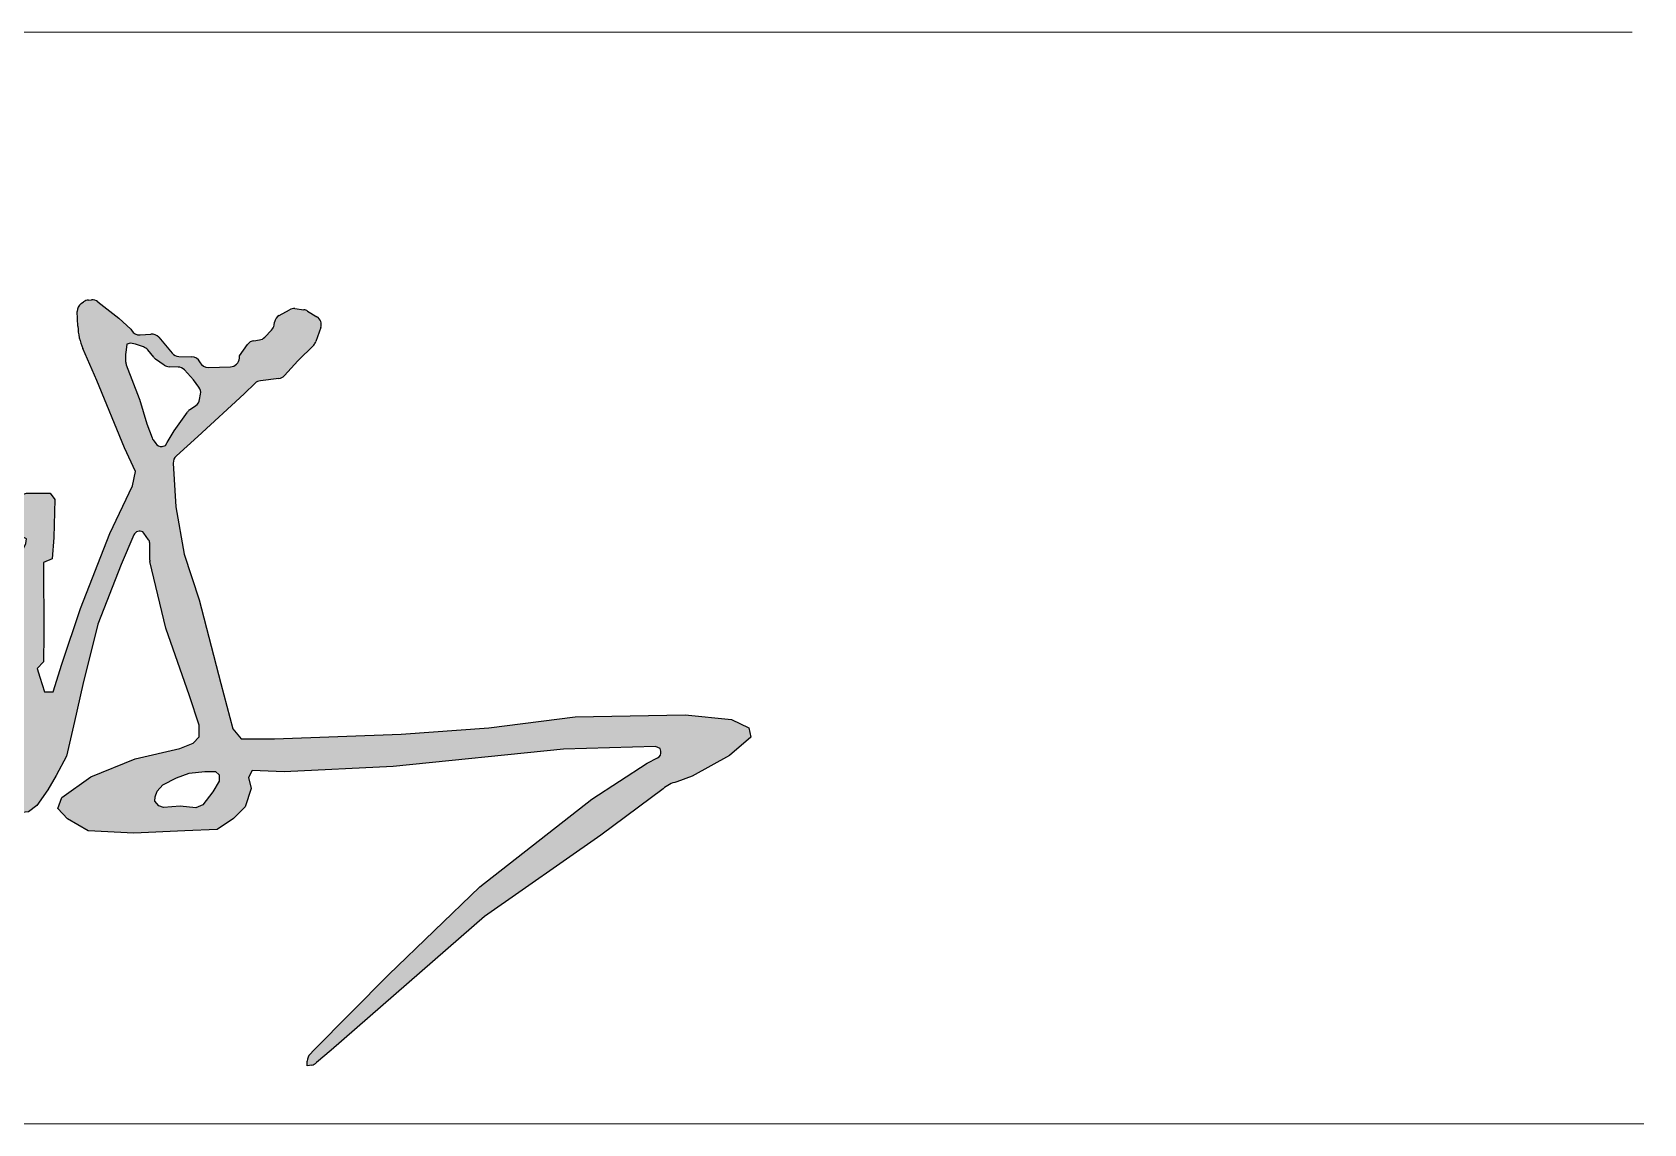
# Model space of a CAD drawing. Extents: x 69728788 to 150163257, y 20675998 to 43663798.
# Drawn here: x 74288730 to 74289974, y 21846972 to 21847814 of the extents above; entities that cross this region are included whole.
import ezdxf

# ---------------------------------------------------------------- set-up
doc = ezdxf.new("R2010")
doc.units = 0
doc.header["$LTSCALE"] = 1000
doc.header["$MEASUREMENT"] = 0
doc.layers.add('图框', color=253, linetype='CONTINUOUS')
doc.layers.add('外框线', color=255, linetype='CONTINUOUS')
doc.layers.add('标注', color=4, linetype='CONTINUOUS', lineweight=20)

# ---------------------------------------------------------------- blocks, each defined once
blk = doc.blocks.new('龚海波')
at = {"layer": '外框线'}
h = blk.add_hatch(color=256, dxfattribs=at)
h.paths.add_polyline_path([(-273118.5, 46540.4, -0.161092), (-273117.4, 46536.8), (-273117.4, 46520.5, 0.059171), (-273117.2, 46519.1), (-273101.5, 46454), (-273078.6, 46388.2), (-273069.2, 46359.8), (-273069.2, 46348.4), (-273074.9, 46342.1), (-273088.1, 46337.1), (-273131.7, 46327), (-273174.6, 46309.3), (-273203.1, 46289.1), (-273206.9, 46278.4), (-273197.4, 46268.3), (-273177.2, 46256.9), (-273133, 46254.4), (-273083.1, 46256.9), (-273051.5, 46258.2), (-273035.7, 46268.9), (-273024.3, 46280.3), (-273018.6, 46297.9), (-273021.2, 46308.7), (-273017.4, 46315.6), (-272986.4, 46314.3), (-272880.3, 46319.4), (-272714.1, 46336.4), (-272624.5, 46338.9), (-272620, 46337.1), (-272619.4, 46334.5, -0.351664), (-272622.5, 46327.7), (-272632.6, 46322.7), (-272686.7, 46287.6), (-272795.7, 46202.1), (-272884.8, 46116.6), (-272957.8, 46042.8), (-272961.1, 46039.4, 0.182737), (-272963.9, 46032.5), (-272963.9, 46027.9), (-272959.4, 46028.6, 0.107749), (-272954.8, 46031), (-272940.5, 46043.2), (-272791.2, 46173.3), (-272677.7, 46252.5), (-272617, 46297.6, -0.146318), (-272603.9, 46304.4), (-272588.8, 46309.9), (-272552.4, 46330.1), (-272531.7, 46348.1), (-272533.5, 46357.1), (-272550.6, 46365.2), (-272595.7, 46369.7), (-272702.8, 46367.9), (-272786.8, 46357.1), (-272872.4, 46350.8), (-272995.8, 46346.3), (-273028.2, 46346.3), (-273036.3, 46356.2), (-273048, 46400.3), (-273069.3, 46481.7), (-273083.9, 46526.2), (-273091.8, 46572.3), (-273094.4, 46614.7, -0.229187), (-273091.4, 46622), (-273070.5, 46640.7), (-273025.4, 46682.4), (-273014.6, 46692.7, -0.163206), (-273009.5, 46695.1), (-272991.6, 46697.2, 0.182466), (-272986, 46700.1), (-272973, 46714.4), (-272957.6, 46729.9, 0.112028), (-272955.5, 46733.2), (-272950.7, 46746.8, 0.355152), (-272954.5, 46757.5), (-272963.5, 46763, 0.105653), (-272967.1, 46764.2), (-272975.8, 46765.3, 0.158327), (-272981.2, 46764.2), (-272991.2, 46758.7, 0.229319), (-272995.7, 46752.3), (-272996.2, 46749.2, -0.149826), (-272998.6, 46744.5), (-273005.2, 46737.6, -0.170427), (-273010.5, 46734.8), (-273015.9, 46734.1, 0.205569), (-273022, 46730.4), (-273029.9, 46719.5), (-273030, 46717.1, -0.389723), (-273038.7, 46708.6), (-273060.1, 46707.9, -0.298366), (-273068.5, 46713), (-273068.6, 46713.4, 0.282824), (-273076.5, 46718.5), (-273088.9, 46718.8, -0.213806), (-273095.6, 46722), (-273108.6, 46737.4, 0.241802), (-273116.2, 46740.5), (-273126.6, 46739.7, -0.296225), (-273135.2, 46744.3), (-273135.8, 46745.4), (-273147.6, 46756.1), (-273168, 46772, 0.183189), (-273174.1, 46773.9), (-273177.1, 46773.7, 0.143474), (-273181.8, 46772), (-273184.3, 46770.2, 0.248651), (-273188, 46762.6), (-273187.4, 46748.1, 0.093275), (-273182.5, 46726.4), (-273169, 46695.2), (-273142, 46629.9), (-273131.3, 46606.8), (-273134.1, 46592.8), (-273156.2, 46546.4), (-273184.9, 46473.2), (-273202.9, 46419.2), (-273211.4, 46392.2), (-273219.8, 46392.2), (-273224.3, 46406.3), (-273227.1, 46414.7), (-273220.9, 46421.5), (-273220.4, 46447.9), (-273220.9, 46518.2), (-273212.5, 46521.6), (-273210.8, 46542.4), (-273209.7, 46579.6), (-273214.2, 46585.7), (-273237.3, 46585.7), (-273254.7, 46579.6), (-273277.3, 46547.5), (-273307.7, 46488.4), (-273344.3, 46413.9), (-273377.6, 46328.4), (-273396.7, 46265.4), (-273407.4, 46237.8), (-273412.7, 46232.5, -0.398668), (-273416.8, 46232.4), (-273419.4, 46234.7, -0.202683), (-273420.4, 46236.8), (-273422, 46279.5), (-273431.6, 46354.3), (-273441.2, 46395.5), (-273444, 46418.6), (-273455.8, 46441.7), (-273485.7, 46473.2), (-273488.4, 46473.7, 0.27777), (-273491.3, 46472.6), (-273498.1, 46463.8), (-273503.3, 46451, 0.073618), (-273503.5, 46450.2), (-273504.8, 46434.4, 0.189344), (-273504.2, 46432.3), (-273489.1, 46412.8), (-273467.5, 46384.5), (-273459.6, 46324.5), (-273447.8, 46140.1), (-273445.9, 46111.1, 0.436729), (-273442.5, 46108.4), (-273420.5, 46111.5, 0.16879), (-273418.8, 46112.4), (-273407.5, 46124.3), (-273398.4, 46137.6, 0.102966), (-273397.9, 46138.8), (-273390.4, 46177.9), (-273372.8, 46243.5), (-273351.8, 46317), (-273324.1, 46391.4), (-273297.5, 46461), (-273278.5, 46500.1), (-273262.1, 46533.6), (-273257.7, 46543.7), (-273245, 46544.9), (-273237.5, 46541.2), (-273238.1, 46536.7), (-273246.9, 46518.4), (-273253.9, 46495.1), (-273253.2, 46435.8), (-273251.3, 46277.8), (-273248.2, 46274.1), (-273235.5, 46275.3), (-273227.3, 46281.6), (-273216.6, 46296.8), (-273208.4, 46310.7), (-273198.3, 46329.6), (-273190.6, 46363.3), (-273182.4, 46399.2), (-273167.9, 46457.9), (-273145.1, 46516), (-273132.7, 46545, -0.469667), (-273123.8, 46547.6)])
h.paths.add_polyline_path([(-273105.2, 46631.1, -0.288827), (-273111.5, 46634.1), (-273113.9, 46637.4, -0.065977), (-273115, 46639.4), (-273120.3, 46653.1), (-273127.3, 46677, 0.044377), (-273127.9, 46678.5, -0.02429), (-273127.6, 46677.7), (-273140.2, 46710.6, -0.091237), (-273140.8, 46713.8), (-273140.8, 46721.9), (-273139.6, 46730.6), (-273136, 46731.6), (-273131.2, 46730.7), (-273123.5, 46728.1, -0.144533), (-273119.3, 46725.2), (-273113.5, 46717.9, 0.074132), (-273111.6, 46716.1), (-273103.2, 46710.4, 0.138918), (-273098.5, 46708.8), (-273089.8, 46708.4, -0.194331), (-273083.6, 46705.6), (-273074.6, 46695.9), (-273069.4, 46688.9, -0.202294), (-273067.8, 46682.1), (-273068.7, 46676.9, -0.204654), (-273072.5, 46670.9), (-273078.5, 46666.8, 0.089425), (-273080.7, 46664.6), (-273093.6, 46646.4), (-273100.3, 46635), (-273102.1, 46631.9)], flags=16)
h.paths.add_polyline_path([(-273063.7, 46314.7), (-273053.2, 46314.4), (-273049.8, 46311.4), (-273049.8, 46305), (-273055.8, 46294.9), (-273065.5, 46282.2), (-273072.3, 46279.2), (-273087.7, 46280.7), (-273103.8, 46279.5), (-273108.6, 46281), (-273112.4, 46285.5), (-273112, 46290), (-273110, 46295.3), (-273104.5, 46301.6), (-273091.4, 46308.4), (-273079, 46312.9)], flags=16)
h.paths.add_polyline_path([(-273390.8, 46697), (-273388.1, 46692), (-273387.3, 46683.6), (-273387.6, 46669.4, 0.170281), (-273384.6, 46660), (-273380.8, 46655), (-273374.3, 46654.7), (-273366.8, 46656.6, 0.103189), (-273361.3, 46659.3), (-273357.4, 46662.4, 0.062296), (-273354.7, 46665), (-273350.1, 46671), (-273345.9, 46679.2, 0.141144), (-273344.2, 46687.3), (-273345.3, 46700), (-273349.6, 46712.2, 0.087273), (-273352.1, 46716.7), (-273363, 46730, 0.128318), (-273369.1, 46734.5), (-273378.4, 46738.2, 0.060575), (-273381.9, 46739.1), (-273392.7, 46740.6), (-273403.3, 46742.9), (-273411.8, 46745.3), (-273426.5, 46747.4), (-273433, 46747), (-273440.8, 46745), (-273443, 46744, 0.142069), (-273449.4, 46738.6), (-273451.1, 46736.1), (-273452.1, 46729.3), (-273452.1, 46724.2), (-273450, 46722.2), (-273443.7, 46710, 0.158988), (-273437.1, 46703.4), (-273432, 46700.9, 0.091187), (-273426.8, 46699.4), (-273418.3, 46698.5, 0.078859), (-273413.6, 46698.8), (-273405, 46700.7), (-273403.1, 46700.9, -0.22636)], flags=17)
h.paths.add_polyline_path([(-273482, 46559.2), (-273472.9, 46555.3), (-273469.4, 46550.1), (-273467.2, 46542.7), (-273464.1, 46535.8, 0.295053), (-273461.4, 46534.1), (-273449.6, 46534.1, 0.162181), (-273447.8, 46534.7), (-273446.3, 46535.8, 0.119743), (-273441.8, 46541.2), (-273437.9, 46549.3, 0.078472), (-273436.5, 46553.7), (-273435.3, 46562.9), (-273435.4, 46567.7, 0.110904), (-273440.2, 46579.9), (-273444.3, 46586, 0.087686), (-273451.6, 46593.5), (-273454, 46595.2, 0.119431), (-273467, 46600.6), (-273474.6, 46601.7, 0.087256), (-273485, 46601.5), (-273495, 46599.5), (-273497.1, 46599.1), (-273501.1, 46596.9), (-273502.7, 46593.8, 0.064845), (-273505.4, 46586.6), (-273506.3, 46583), (-273505, 46576.1), (-273500.2, 46570.9), (-273488.9, 46562.2)])
for points in [[(-273485.7, 46473.2), (-273455.8, 46441.7), (-273444, 46418.6), (-273441.2, 46395.5), (-273431.6, 46354.3), (-273422, 46279.5), (-273420.4, 46236.8, 0.202683), (-273419.4, 46234.7), (-273416.8, 46232.4, 0.398668), (-273412.7, 46232.5), (-273407.8, 46237.4, 0.10428), (-273407.2, 46238.4), (-273396.7, 46265.4), (-273377.6, 46328.4), (-273344.3, 46413.9), (-273307.7, 46488.4), (-273277.3, 46547.5), (-273254.7, 46579.6), (-273237.3, 46585.7), (-273214.2, 46585.7), (-273209.7, 46579.6), (-273210.8, 46542.4), (-273212.5, 46521.6), (-273220.9, 46518.2), (-273220.4, 46447.9), (-273220.9, 46421.5), (-273227.1, 46414.7), (-273224.3, 46406.3), (-273219.8, 46392.2), (-273211.4, 46392.2), (-273202.9, 46419.2), (-273184.9, 46473.2), (-273156.2, 46546.4), (-273134.1, 46592.8), (-273131.3, 46606.8), (-273142, 46629.9), (-273169, 46695.2), (-273182.5, 46726.4, -0.093275), (-273187.4, 46748.1), (-273188, 46762.6, -0.248651), (-273184.3, 46770.2), (-273181.8, 46772, -0.143474), (-273177.1, 46773.7), (-273174.1, 46773.9, -0.183189), (-273168, 46772), (-273147.6, 46756.1), (-273135.8, 46745.4), (-273135.2, 46744.3, 0.296225), (-273126.6, 46739.7), (-273116.2, 46740.5, -0.241802), (-273108.6, 46737.4), (-273095.6, 46722, 0.213806), (-273088.9, 46718.8), (-273076.5, 46718.5, -0.282824), (-273068.6, 46713.4), (-273068.5, 46713, 0.298366), (-273060.1, 46707.9), (-273038.7, 46708.6, 0.389723), (-273030, 46717.1), (-273029.9, 46719.5), (-273022, 46730.4, -0.205569), (-273015.9, 46734.1), (-273010.5, 46734.8, 0.170427), (-273005.2, 46737.6), (-272998.6, 46744.5, 0.149826), (-272996.2, 46749.2), (-272995.7, 46752.3, -0.229319), (-272991.2, 46758.7), (-272981.2, 46764.2, -0.158327), (-272975.8, 46765.3), (-272967.1, 46764.2, -0.105653), (-272963.5, 46763), (-272954.5, 46757.5, -0.355152), (-272950.7, 46746.8), (-272955.5, 46733.2, -0.112028), (-272957.6, 46729.9), (-272973, 46714.4), (-272986, 46700.1, -0.182466), (-272991.6, 46697.2), (-273009.5, 46695.1, 0.163206), (-273014.6, 46692.7), (-273025.4, 46682.4), (-273070.5, 46640.7), (-273091.4, 46622, 0.229187), (-273094.4, 46614.7), (-273091.8, 46572.3), (-273083.9, 46526.2), (-273069.3, 46481.7), (-273048, 46400.3), (-273036.3, 46356.2), (-273028.2, 46346.3), (-272995.8, 46346.3), (-272872.4, 46350.8), (-272786.8, 46357.1), (-272702.8, 46367.9), (-272595.7, 46369.7), (-272550.6, 46365.2), (-272533.5, 46357.1), (-272531.7, 46348.1), (-272552.4, 46330.1), (-272588.8, 46309.9), (-272603.9, 46304.4, 0.146318), (-272617, 46297.6), (-272677.7, 46252.5), (-272791.2, 46173.3), (-272940.5, 46043.2), (-272954.8, 46031, -0.107749), (-272959.4, 46028.6), (-272963.9, 46027.9), (-272963.9, 46032.5, -0.182737), (-272961.1, 46039.4), (-272957.8, 46042.8), (-272884.8, 46116.6), (-272795.7, 46202.1), (-272686.7, 46287.6), (-272632.6, 46322.7), (-272622.5, 46327.7, 0.351664), (-272619.4, 46334.5), (-272620, 46337.1), (-272624.5, 46338.9), (-272714.1, 46336.4), (-272880.3, 46319.4), (-272986.4, 46314.3), (-273017.4, 46315.6), (-273021.2, 46308.7), (-273018.6, 46297.9), (-273024.3, 46280.3), (-273035.7, 46268.9), (-273051.5, 46258.2), (-273083.1, 46256.9), (-273133, 46254.4), (-273177.2, 46256.9), (-273197.4, 46268.3), (-273206.9, 46278.4), (-273203.1, 46289.1), (-273174.6, 46309.3), (-273131.7, 46327), (-273088.1, 46337.1), (-273074.9, 46342.1), (-273069.2, 46348.4), (-273069.2, 46359.8), (-273078.6, 46388.2), (-273101.5, 46454), (-273117.2, 46519.1, -0.059171), (-273117.4, 46520.5), (-273117.4, 46536.8, 0.156412), (-273118.5, 46540.3), (-273123.2, 46546.8), (-273124.1, 46547.8, 0.454299), (-273132.7, 46545), (-273145.1, 46516), (-273167.9, 46457.9), (-273182.4, 46399.2), (-273190.6, 46363.3), (-273198.3, 46329.6), (-273208.4, 46310.7), (-273216.6, 46296.8), (-273227.3, 46281.6), (-273235.5, 46275.3), (-273248.2, 46274.1), (-273251.3, 46277.8), (-273253.2, 46435.8), (-273253.9, 46495.1), (-273246.9, 46518.4), (-273238.1, 46536.7), (-273237.5, 46541.2), (-273245, 46544.9), (-273257.7, 46543.7), (-273262.1, 46533.6), (-273278.5, 46500.1), (-273297.5, 46461), (-273324.1, 46391.4), (-273351.8, 46317), (-273372.8, 46243.5), (-273390.4, 46177.9), (-273397.9, 46138.8, -0.102966), (-273398.4, 46137.6), (-273407.5, 46124.3), (-273418.8, 46112.4, -0.16879), (-273420.5, 46111.5), (-273442.5, 46108.4, -0.436729), (-273445.9, 46111.1), (-273447.8, 46140.1), (-273459.6, 46324.5), (-273467.4, 46383.7, 0.13044), (-273468, 46385.2), (-273489.1, 46412.8), (-273504.2, 46432.3, -0.189344), (-273504.8, 46434.4), (-273503.5, 46450.2, -0.073618), (-273503.3, 46451), (-273498.1, 46463.8), (-273491.3, 46472.6, -0.27777), (-273488.4, 46473.7)], [(-273139.6, 46730.6), (-273140.7, 46722.6, 0.036162), (-273140.8, 46721.3), (-273140.8, 46713.8, 0.091237), (-273140.2, 46710.6), (-273127.6, 46677.7, -0.020066), (-273127.3, 46677), (-273120.3, 46653.1), (-273115, 46639.4, 0.065977), (-273113.9, 46637.4), (-273111.5, 46634.1, 0.288827), (-273105.2, 46631.1), (-273102.1, 46631.9), (-273100.3, 46635), (-273093.6, 46646.4), (-273080.7, 46664.6, -0.089425), (-273078.5, 46666.8), (-273072.5, 46670.9, 0.204654), (-273068.7, 46676.9), (-273067.8, 46682.1, 0.202294), (-273069.4, 46688.9), (-273074.6, 46695.9), (-273083.6, 46705.6, 0.194331), (-273089.8, 46708.4), (-273098.5, 46708.8, -0.138918), (-273103.2, 46710.4), (-273111.6, 46716.1, -0.074132), (-273113.5, 46717.9), (-273119.3, 46725.2, 0.144533), (-273123.5, 46728.1), (-273131.2, 46730.7), (-273136, 46731.6)]]:
    blk.add_lwpolyline(points, format="xyb", close=True, dxfattribs=at)
blk.add_lwpolyline([(-273110, 46295.3), (-273104.5, 46301.6), (-273091.4, 46308.4), (-273079, 46312.9), (-273063.7, 46314.7), (-273053.2, 46314.4), (-273049.8, 46311.4), (-273049.8, 46305), (-273055.8, 46294.9), (-273065.5, 46282.2), (-273072.3, 46279.2), (-273087.7, 46280.7), (-273103.8, 46279.5), (-273108.6, 46281), (-273112.4, 46285.5), (-273112, 46290)], close=True, dxfattribs=at)

msp = doc.modelspace()

# ---------------------------------------------------------------- linework, layer by layer
at = {"layer": '标注'}
for p, q in [((74286836.8, 21847813.8, 6.9), (74289964.9, 21847813.8, 6.9)), ((74286845.7, 21846971.9, 6.9), (74289973.7, 21846971.9, 6.9))]:
    msp.add_line(p, q, dxfattribs=at)

# ---------------------------------------------------------------- block references
at = {"layer": '图框', "color": 0, "xscale": 0.7919999957084656, "yscale": 0.7919999994337559, "zscale": 0.7920000000000001}
msp.add_blockref('龚海波', (74505129.7, 21810562.5, 6.9), dxfattribs=at)

doc.saveas('drawing.dxf')
